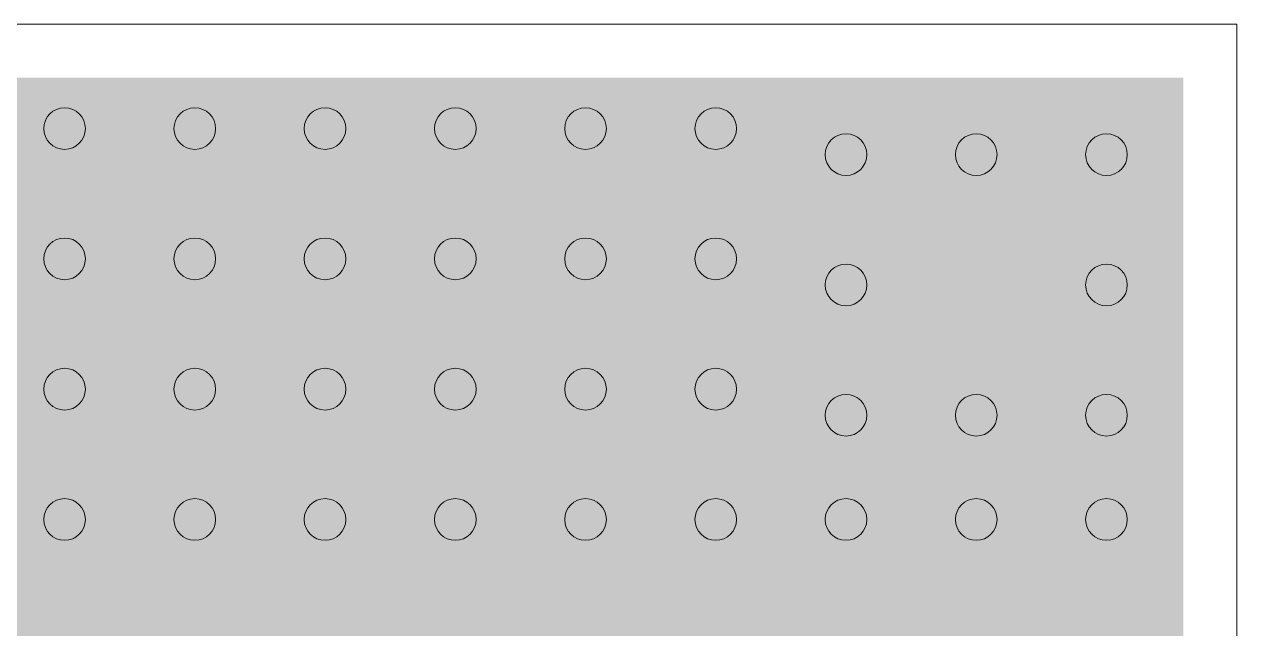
# Model space of a CAD drawing. Header units: millimetres. Extents: x 0 to 210, y 0 to 297.
# Drawn here: x 148.32 to 171.59, y 238.63 to 250.22 of the extents above; entities that cross this region are included whole.
import ezdxf

# ---------------------------------------------------------------- set-up
doc = ezdxf.new("R2010")
doc.units = ezdxf.units.MM
for name, pattern in [('K5LT32768', [0]), ('K5LT32801', [0]), ('K5LT32804', [0])]:
    doc.linetypes.add(name, pattern=pattern)

# ---------------------------------------------------------------- blocks, each defined once
blk = doc.blocks.new('U1')
for points in [[(164.109, 248.563), (164.189, 248.595), (168.998, 248.595), (169.066, 248.563)], [(164.189, 248.595), (164.284, 248.633), (168.889, 248.633), (168.998, 248.595)], [(164.284, 248.633), (164.37, 248.656), (168.82, 248.656), (168.889, 248.633)], [(164.37, 248.656), (164.466, 248.683), (168.703, 248.683), (168.82, 248.656)], [(164.466, 248.683), (164.56, 248.698), (168.636, 248.698), (168.703, 248.683)], [(164.56, 248.698), (164.652, 248.713), (168.507, 248.713), (168.636, 248.698)], [(164.652, 248.713), (164.778, 248.72), (168.449, 248.72), (168.507, 248.713)], [(164.778, 248.72), (164.84, 248.723), (168.34, 248.723), (168.449, 248.72)], [(163.705, 248.302), (163.786, 248.37), (169.391, 248.37), (169.479, 248.302)], [(163.786, 248.37), (163.855, 248.417), (169.33, 248.417), (169.391, 248.37)], [(163.855, 248.417), (163.942, 248.475), (169.234, 248.475), (169.33, 248.417)], [(163.942, 248.475), (164.017, 248.515), (169.169, 248.515), (169.234, 248.475)], [(164.017, 248.515), (164.109, 248.563), (169.066, 248.563), (169.169, 248.515)], [(163.447, 248.028), (163.512, 248.112), (169.666, 248.112), (169.737, 248.028)], [(163.512, 248.112), (163.569, 248.172), (169.616, 248.172), (169.666, 248.112)], [(163.569, 248.172), (163.642, 248.248), (169.535, 248.248), (169.616, 248.172)], [(163.642, 248.248), (163.705, 248.302), (169.479, 248.302), (169.535, 248.248)], [(163.341, 247.871), (163.397, 247.963), (169.781, 247.963), (169.842, 247.871)], [(163.397, 247.963), (163.447, 248.028), (169.737, 248.028), (169.781, 247.963)], [(163.219, 247.631), (163.253, 247.704), (169.93, 247.704), (169.959, 247.631)], [(163.253, 247.704), (163.299, 247.802), (169.879, 247.802), (169.93, 247.704)], [(163.299, 247.802), (163.341, 247.871), (169.842, 247.871), (169.879, 247.802)], [(163.133, 247.348), (163.157, 247.453), (170.021, 247.453), (170.05, 247.348)], [(163.157, 247.453), (163.184, 247.529), (170, 247.529), (170.021, 247.453)], [(163.184, 247.529), (163.219, 247.631), (169.959, 247.631), (170, 247.529)], [(163.103, 247.161), (163.115, 247.269), (170.063, 247.269), (170.08, 247.161)], [(163.115, 247.269), (163.133, 247.348), (170.05, 247.348), (170.063, 247.269)], [(163.09, 246.973), (163.094, 247.082), (170.084, 247.082), (170.09, 246.973)], [(163.09, 243.473), (163.09, 246.973), (170.09, 246.973), (170.09, 243.473)], [(163.094, 247.082), (163.103, 247.161), (170.08, 247.161), (170.084, 247.082)], [(163.096, 243.365), (163.09, 243.473), (170.09, 243.473), (170.087, 243.365)], [(163.1, 243.285), (163.096, 243.365), (170.087, 243.365), (170.078, 243.285)], [(163.118, 243.178), (163.1, 243.285), (170.078, 243.285), (170.065, 243.178)], [(163.131, 243.099), (163.118, 243.178), (170.065, 243.178), (170.047, 243.099)], [(163.16, 242.994), (163.131, 243.099), (170.047, 243.099), (170.023, 242.994)], [(163.181, 242.917), (163.16, 242.994), (170.023, 242.994), (169.997, 242.917)], [(163.221, 242.815), (163.181, 242.917), (169.997, 242.917), (169.962, 242.815)], [(163.25, 242.742), (163.221, 242.815), (169.962, 242.815), (169.927, 242.742)], [(163.302, 242.645), (163.25, 242.742), (169.927, 242.742), (169.882, 242.645)], [(163.338, 242.575), (163.302, 242.645), (169.882, 242.645), (169.839, 242.575)], [(163.4, 242.484), (163.338, 242.575), (169.839, 242.575), (169.784, 242.484)], [(163.444, 242.419), (163.4, 242.484), (169.784, 242.484), (169.734, 242.419)], [(163.515, 242.334), (163.444, 242.419), (169.734, 242.419), (169.669, 242.334)], [(163.565, 242.275), (163.515, 242.334), (169.669, 242.334), (169.612, 242.275)], [(163.645, 242.198), (163.565, 242.275), (169.612, 242.275), (169.539, 242.198)], [(163.701, 242.145), (163.645, 242.198), (169.539, 242.198), (169.475, 242.145)], [(163.79, 242.077), (163.701, 242.145), (169.475, 242.145), (169.395, 242.077)], [(163.851, 242.03), (163.79, 242.077), (169.395, 242.077), (169.325, 242.03)], [(163.947, 241.971), (163.851, 242.03), (169.325, 242.03), (169.238, 241.971)], [(164.012, 241.932), (163.947, 241.971), (169.238, 241.971), (169.163, 241.932)], [(164.115, 241.883), (164.012, 241.932), (169.163, 241.932), (169.072, 241.883)], [(164.183, 241.852), (164.115, 241.883), (169.072, 241.883), (168.991, 241.852)], [(164.292, 241.814), (164.183, 241.852), (168.991, 241.852), (168.896, 241.814)], [(164.361, 241.79), (164.292, 241.814), (168.896, 241.814), (168.81, 241.79)], [(164.477, 241.764), (164.361, 241.79), (168.81, 241.79), (168.715, 241.764)], [(164.545, 241.748), (164.477, 241.764), (168.715, 241.764), (168.621, 241.748)], [(164.674, 241.733), (164.545, 241.748), (168.621, 241.748), (168.529, 241.733)], [(164.732, 241.727), (164.674, 241.733), (168.529, 241.733), (168.403, 241.727)], [(164.84, 241.723), (164.732, 241.727), (168.403, 241.727), (168.34, 241.723)]]:
    blk.add_hatch(color=7).paths.add_polyline_path(points)
blk = doc.blocks.new('U13')
at = {"color": 7, "linetype": 'K5LT32768', "lineweight": 18}
blk.add_circle((169.09, 242.723), 0.4, dxfattribs=at)
blk = doc.blocks.new('U14')
at = {"color": 7, "linetype": 'K5LT32768', "lineweight": 18}
blk.add_circle((169.09, 245.223), 0.4, dxfattribs=at)
blk = doc.blocks.new('U15')
at = {"color": 7, "linetype": 'K5LT32768', "lineweight": 18}
blk.add_circle((169.09, 247.723), 0.4, dxfattribs=at)
blk = doc.blocks.new('U16')
at = {"color": 7, "linetype": 'K5LT32768', "lineweight": 18}
blk.add_circle((166.59, 247.723), 0.4, dxfattribs=at)
blk = doc.blocks.new('U17')
at = {"color": 7, "linetype": 'K5LT32768', "lineweight": 18}
blk.add_circle((164.09, 247.723), 0.4, dxfattribs=at)
blk = doc.blocks.new('U18')
at = {"color": 7, "linetype": 'K5LT32768', "lineweight": 18}
blk.add_circle((164.09, 245.223), 0.4, dxfattribs=at)
blk = doc.blocks.new('U19')
at = {"color": 7, "linetype": 'K5LT32768', "lineweight": 18}
blk.add_circle((164.09, 242.723), 0.4, dxfattribs=at)
blk = doc.blocks.new('U20')
at = {"color": 7, "linetype": 'K5LT32768', "lineweight": 18}
blk.add_circle((166.59, 242.723), 0.4, dxfattribs=at)
blk = doc.blocks.new('U99')
at = {"color": 7, "linetype": 'K5LT32768', "lineweight": 18}
blk.add_circle((149.09, 240.723), 0.4, dxfattribs=at)
blk = doc.blocks.new('U100')
at = {"color": 7, "linetype": 'K5LT32768', "lineweight": 18}
blk.add_circle((151.59, 240.723), 0.4, dxfattribs=at)
blk = doc.blocks.new('U130')
at = {"color": 7, "linetype": 'K5LT32768', "lineweight": 18}
blk.add_circle((149.09, 243.223), 0.4, dxfattribs=at)
blk = doc.blocks.new('U131')
at = {"color": 7, "linetype": 'K5LT32768', "lineweight": 18}
blk.add_circle((151.59, 243.223), 0.4, dxfattribs=at)
blk = doc.blocks.new('U161')
at = {"color": 7, "linetype": 'K5LT32768', "lineweight": 18}
blk.add_circle((149.09, 245.723), 0.4, dxfattribs=at)
blk = doc.blocks.new('U162')
at = {"color": 7, "linetype": 'K5LT32768', "lineweight": 18}
blk.add_circle((151.59, 245.723), 0.4, dxfattribs=at)
blk = doc.blocks.new('U349')
at = {"color": 7, "linetype": 'K5LT32768', "lineweight": 18}
blk.add_circle((154.09, 240.723), 0.4, dxfattribs=at)
blk = doc.blocks.new('U350')
at = {"color": 7, "linetype": 'K5LT32768', "lineweight": 18}
blk.add_circle((154.09, 243.223), 0.4, dxfattribs=at)
blk = doc.blocks.new('U351')
at = {"color": 7, "linetype": 'K5LT32768', "lineweight": 18}
blk.add_circle((154.09, 245.723), 0.4, dxfattribs=at)
blk = doc.blocks.new('U352')
at = {"color": 7, "linetype": 'K5LT32768', "lineweight": 18}
blk.add_circle((156.59, 240.723), 0.4, dxfattribs=at)
blk = doc.blocks.new('U353')
at = {"color": 7, "linetype": 'K5LT32768', "lineweight": 18}
blk.add_circle((156.59, 243.223), 0.4, dxfattribs=at)
blk = doc.blocks.new('U354')
at = {"color": 7, "linetype": 'K5LT32768', "lineweight": 18}
blk.add_circle((156.59, 245.723), 0.4, dxfattribs=at)
blk = doc.blocks.new('U355')
at = {"color": 7, "linetype": 'K5LT32768', "lineweight": 18}
blk.add_circle((159.09, 240.723), 0.4, dxfattribs=at)
blk = doc.blocks.new('U356')
at = {"color": 7, "linetype": 'K5LT32768', "lineweight": 18}
blk.add_circle((159.09, 243.223), 0.4, dxfattribs=at)
blk = doc.blocks.new('U357')
at = {"color": 7, "linetype": 'K5LT32768', "lineweight": 18}
blk.add_circle((159.09, 245.723), 0.4, dxfattribs=at)
blk = doc.blocks.new('U497')
at = {"color": 7, "linetype": 'K5LT32768', "lineweight": 18}
blk.add_circle((169.09, 240.723), 0.4, dxfattribs=at)
blk = doc.blocks.new('U498')
at = {"color": 7, "linetype": 'K5LT32768', "lineweight": 18}
blk.add_circle((166.59, 240.723), 0.4, dxfattribs=at)
blk = doc.blocks.new('U499')
at = {"color": 7, "linetype": 'K5LT32768', "lineweight": 18}
blk.add_circle((164.09, 240.723), 0.4, dxfattribs=at)
blk = doc.blocks.new('U500')
at = {"color": 7, "linetype": 'K5LT32768', "lineweight": 18}
blk.add_circle((161.59, 240.723), 0.4, dxfattribs=at)
blk = doc.blocks.new('U501')
at = {"color": 7, "linetype": 'K5LT32768', "lineweight": 18}
blk.add_circle((161.59, 243.223), 0.4, dxfattribs=at)
blk = doc.blocks.new('U502')
at = {"color": 7, "linetype": 'K5LT32768', "lineweight": 18}
blk.add_circle((161.59, 245.723), 0.4, dxfattribs=at)
blk = doc.blocks.new('U503')
at = {"color": 7, "linetype": 'K5LT32768', "lineweight": 18}
blk.add_circle((159.09, 248.223), 0.4, dxfattribs=at)
blk = doc.blocks.new('U504')
at = {"color": 7, "linetype": 'K5LT32768', "lineweight": 18}
blk.add_circle((161.59, 248.223), 0.4, dxfattribs=at)
blk = doc.blocks.new('U505')
at = {"color": 7, "linetype": 'K5LT32768', "lineweight": 18}
blk.add_circle((149.09, 248.223), 0.4, dxfattribs=at)
blk = doc.blocks.new('U506')
at = {"color": 7, "linetype": 'K5LT32768', "lineweight": 18}
blk.add_circle((151.59, 248.223), 0.4, dxfattribs=at)
blk = doc.blocks.new('U507')
at = {"color": 7, "linetype": 'K5LT32768', "lineweight": 18}
blk.add_circle((154.09, 248.223), 0.4, dxfattribs=at)
blk = doc.blocks.new('U508')
at = {"color": 7, "linetype": 'K5LT32768', "lineweight": 18}
blk.add_circle((156.59, 248.223), 0.4, dxfattribs=at)
blk = doc.blocks.new('U558')
at = {"true_color": 0xff00ff}
for points in [[(164.457, 248.785), (164.647, 248.815), (168.533, 248.815), (168.724, 248.785)], [(164.647, 248.815), (164.649, 248.815), (168.533, 248.815), (168.533, 248.815)], [(164.649, 248.815), (164.84, 248.825), (168.34, 248.825), (168.533, 248.815)], [(163.753, 248.472), (163.914, 248.577), (169.266, 248.577), (169.428, 248.472)], [(163.914, 248.577), (163.915, 248.577), (169.265, 248.577), (169.266, 248.577)], [(163.915, 248.577), (164.087, 248.665), (169.094, 248.665), (169.265, 248.577)], [(164.087, 248.665), (164.088, 248.665), (169.092, 248.665), (169.094, 248.665)], [(164.088, 248.665), (164.268, 248.734), (168.913, 248.734), (169.092, 248.665)], [(164.268, 248.734), (164.269, 248.735), (168.911, 248.735), (168.913, 248.734)], [(164.269, 248.735), (164.455, 248.784), (168.725, 248.784), (168.911, 248.735)], [(164.455, 248.784), (164.457, 248.785), (168.724, 248.785), (168.725, 248.784)], [(163.465, 248.213), (163.601, 248.349), (169.58, 248.349), (169.716, 248.213)], [(163.601, 248.349), (163.602, 248.35), (169.579, 248.35), (169.58, 248.349)], [(163.602, 248.35), (163.752, 248.471), (169.429, 248.471), (169.579, 248.35)], [(163.752, 248.471), (163.753, 248.472), (169.428, 248.472), (169.429, 248.471)], [(163.343, 248.062), (163.464, 248.212), (169.717, 248.212), (169.838, 248.062)], [(163.464, 248.212), (163.465, 248.213), (169.716, 248.213), (169.717, 248.212)], [(163.149, 247.727), (163.236, 247.898), (169.944, 247.898), (170.032, 247.727)], [(163.236, 247.898), (163.237, 247.899), (169.944, 247.899), (169.944, 247.898)], [(163.237, 247.899), (163.342, 248.061), (169.839, 248.061), (169.944, 247.899)], [(163.342, 248.061), (163.343, 248.062), (169.838, 248.062), (169.839, 248.061)], [(163.079, 247.546), (163.148, 247.725), (170.032, 247.725), (170.101, 247.546)], [(163.148, 247.725), (163.149, 247.727), (170.032, 247.727), (170.032, 247.725)], [(163.029, 247.358), (163.079, 247.544), (170.102, 247.544), (170.151, 247.358)], [(163.079, 247.544), (163.079, 247.546), (170.101, 247.546), (170.102, 247.544)], [(162.999, 247.167), (163.029, 247.357), (170.152, 247.357), (170.182, 247.167)], [(163.029, 247.357), (163.029, 247.358), (170.151, 247.358), (170.152, 247.357)], [(162.989, 246.973), (162.999, 247.165), (170.182, 247.165), (170.192, 246.973)], [(162.989, 243.473), (162.989, 246.973), (170.192, 246.973), (170.192, 243.473)], [(162.999, 247.165), (162.999, 247.167), (170.182, 247.167), (170.182, 247.165)], [(162.999, 243.281), (162.989, 243.473), (170.192, 243.473), (170.182, 243.281)], [(162.999, 243.28), (162.999, 243.281), (170.182, 243.281), (170.182, 243.28)], [(163.029, 243.089), (162.999, 243.28), (170.182, 243.28), (170.152, 243.089)], [(163.029, 243.088), (163.029, 243.089), (170.152, 243.089), (170.151, 243.088)], [(163.079, 242.902), (163.029, 243.088), (170.151, 243.088), (170.102, 242.902)], [(163.079, 242.901), (163.079, 242.902), (170.102, 242.902), (170.101, 242.901)], [(163.148, 242.721), (163.079, 242.901), (170.101, 242.901), (170.032, 242.721)], [(163.149, 242.72), (163.148, 242.721), (170.032, 242.721), (170.032, 242.72)], [(163.236, 242.548), (163.149, 242.72), (170.032, 242.72), (169.944, 242.548)], [(163.237, 242.547), (163.236, 242.548), (169.944, 242.548), (169.944, 242.547)], [(163.342, 242.386), (163.237, 242.547), (169.944, 242.547), (169.839, 242.386)], [(163.343, 242.384), (163.342, 242.386), (169.839, 242.386), (169.838, 242.384)], [(163.464, 242.235), (163.343, 242.384), (169.838, 242.384), (169.717, 242.235)], [(163.465, 242.234), (163.464, 242.235), (169.717, 242.235), (169.716, 242.234)], [(163.601, 242.098), (163.465, 242.234), (169.716, 242.234), (169.58, 242.098)], [(163.602, 242.097), (163.601, 242.098), (169.58, 242.098), (169.579, 242.097)], [(163.752, 241.976), (163.602, 242.097), (169.579, 242.097), (169.429, 241.976)], [(163.753, 241.975), (163.752, 241.976), (169.429, 241.976), (169.428, 241.975)], [(163.914, 241.87), (163.753, 241.975), (169.428, 241.975), (169.267, 241.87)], [(163.915, 241.869), (163.914, 241.87), (169.267, 241.87), (169.265, 241.869)], [(164.087, 241.782), (163.915, 241.869), (169.265, 241.869), (169.094, 241.782)], [(164.088, 241.781), (164.087, 241.782), (169.094, 241.782), (169.092, 241.781)], [(164.268, 241.712), (164.088, 241.781), (169.092, 241.781), (168.913, 241.712)], [(164.269, 241.712), (164.268, 241.712), (168.913, 241.712), (168.911, 241.712)], [(164.455, 241.662), (164.269, 241.712), (168.911, 241.712), (168.725, 241.662)], [(164.457, 241.662), (164.455, 241.662), (168.725, 241.662), (168.724, 241.662)], [(164.647, 241.632), (164.457, 241.662), (168.724, 241.662), (168.534, 241.632)], [(164.648, 241.632), (164.647, 241.632), (168.534, 241.632), (168.531, 241.632)], [(164.84, 241.622), (164.648, 241.632), (168.531, 241.632), (168.34, 241.622)]]:
    blk.add_hatch(color=6, dxfattribs=at).paths.add_polyline_path(points)
blk = doc.blocks.new('U600')
at = {"true_color": 0x00ffff}
for points in [[(164.109, 248.563), (164.189, 248.595), (168.998, 248.595), (169.066, 248.563)], [(164.189, 248.595), (164.284, 248.633), (168.889, 248.633), (168.998, 248.595)], [(164.284, 248.633), (164.37, 248.656), (168.82, 248.656), (168.889, 248.633)], [(164.37, 248.656), (164.466, 248.683), (168.703, 248.683), (168.82, 248.656)], [(164.466, 248.683), (164.56, 248.698), (168.636, 248.698), (168.703, 248.683)], [(164.56, 248.698), (164.652, 248.713), (168.507, 248.713), (168.636, 248.698)], [(164.652, 248.713), (164.778, 248.72), (168.449, 248.72), (168.507, 248.713)], [(164.778, 248.72), (164.84, 248.723), (168.34, 248.723), (168.449, 248.72)], [(163.705, 248.302), (163.786, 248.37), (169.391, 248.37), (169.479, 248.302)], [(163.786, 248.37), (163.855, 248.417), (169.33, 248.417), (169.391, 248.37)], [(163.855, 248.417), (163.942, 248.475), (169.234, 248.475), (169.33, 248.417)], [(163.942, 248.475), (164.017, 248.515), (169.169, 248.515), (169.234, 248.475)], [(164.017, 248.515), (164.109, 248.563), (169.066, 248.563), (169.169, 248.515)], [(163.447, 248.028), (163.512, 248.112), (169.666, 248.112), (169.737, 248.028)], [(163.512, 248.112), (163.569, 248.172), (169.616, 248.172), (169.666, 248.112)], [(163.569, 248.172), (163.642, 248.248), (169.535, 248.248), (169.616, 248.172)], [(163.642, 248.248), (163.705, 248.302), (169.479, 248.302), (169.535, 248.248)], [(163.341, 247.871), (163.397, 247.963), (169.781, 247.963), (169.842, 247.871)], [(163.397, 247.963), (163.447, 248.028), (169.737, 248.028), (169.781, 247.963)], [(163.219, 247.631), (163.253, 247.704), (169.93, 247.704), (169.959, 247.631)], [(163.253, 247.704), (163.299, 247.802), (169.879, 247.802), (169.93, 247.704)], [(163.299, 247.802), (163.341, 247.871), (169.842, 247.871), (169.879, 247.802)], [(163.133, 247.348), (163.157, 247.453), (170.021, 247.453), (170.05, 247.348)], [(163.157, 247.453), (163.184, 247.529), (170, 247.529), (170.021, 247.453)], [(163.184, 247.529), (163.219, 247.631), (169.959, 247.631), (170, 247.529)], [(163.103, 247.161), (163.115, 247.269), (170.063, 247.269), (170.08, 247.161)], [(163.115, 247.269), (163.133, 247.348), (170.05, 247.348), (170.063, 247.269)], [(163.09, 246.973), (163.094, 247.082), (170.084, 247.082), (170.09, 246.973)], [(163.09, 243.473), (163.09, 246.973), (170.09, 246.973), (170.09, 243.473)], [(163.094, 247.082), (163.103, 247.161), (170.08, 247.161), (170.084, 247.082)], [(163.096, 243.365), (163.09, 243.473), (170.09, 243.473), (170.087, 243.365)], [(163.1, 243.285), (163.096, 243.365), (170.087, 243.365), (170.078, 243.285)], [(163.118, 243.178), (163.1, 243.285), (170.078, 243.285), (170.065, 243.178)], [(163.131, 243.099), (163.118, 243.178), (170.065, 243.178), (170.047, 243.099)], [(163.16, 242.994), (163.131, 243.099), (170.047, 243.099), (170.023, 242.994)], [(163.181, 242.917), (163.16, 242.994), (170.023, 242.994), (169.997, 242.917)], [(163.221, 242.815), (163.181, 242.917), (169.997, 242.917), (169.962, 242.815)], [(163.25, 242.742), (163.221, 242.815), (169.962, 242.815), (169.927, 242.742)], [(163.302, 242.645), (163.25, 242.742), (169.927, 242.742), (169.882, 242.645)], [(163.338, 242.575), (163.302, 242.645), (169.882, 242.645), (169.839, 242.575)], [(163.4, 242.484), (163.338, 242.575), (169.839, 242.575), (169.784, 242.484)], [(163.444, 242.419), (163.4, 242.484), (169.784, 242.484), (169.734, 242.419)], [(163.515, 242.334), (163.444, 242.419), (169.734, 242.419), (169.669, 242.334)], [(163.565, 242.275), (163.515, 242.334), (169.669, 242.334), (169.612, 242.275)], [(163.645, 242.198), (163.565, 242.275), (169.612, 242.275), (169.539, 242.198)], [(163.701, 242.145), (163.645, 242.198), (169.539, 242.198), (169.475, 242.145)], [(163.79, 242.077), (163.701, 242.145), (169.475, 242.145), (169.395, 242.077)], [(163.851, 242.03), (163.79, 242.077), (169.395, 242.077), (169.325, 242.03)], [(163.947, 241.971), (163.851, 242.03), (169.325, 242.03), (169.238, 241.971)], [(164.012, 241.932), (163.947, 241.971), (169.238, 241.971), (169.163, 241.932)], [(164.115, 241.883), (164.012, 241.932), (169.163, 241.932), (169.072, 241.883)], [(164.183, 241.852), (164.115, 241.883), (169.072, 241.883), (168.991, 241.852)], [(164.292, 241.814), (164.183, 241.852), (168.991, 241.852), (168.896, 241.814)], [(164.361, 241.79), (164.292, 241.814), (168.896, 241.814), (168.81, 241.79)], [(164.477, 241.764), (164.361, 241.79), (168.81, 241.79), (168.715, 241.764)], [(164.545, 241.748), (164.477, 241.764), (168.715, 241.764), (168.621, 241.748)], [(164.674, 241.733), (164.545, 241.748), (168.621, 241.748), (168.529, 241.733)], [(164.732, 241.727), (164.674, 241.733), (168.529, 241.733), (168.403, 241.727)], [(164.84, 241.723), (164.732, 241.727), (168.403, 241.727), (168.34, 241.723)]]:
    blk.add_hatch(color=4, dxfattribs=at).paths.add_polyline_path(points)
blk = doc.blocks.new('U612')
at = {"color": 4, "linetype": 'K5LT32804', "lineweight": 18, "true_color": 0x00ffff}
blk.add_circle((169.09, 242.723), 0.4, dxfattribs=at)
blk = doc.blocks.new('U613')
at = {"color": 4, "linetype": 'K5LT32804', "lineweight": 18, "true_color": 0x00ffff}
blk.add_circle((169.09, 245.223), 0.4, dxfattribs=at)
blk = doc.blocks.new('U614')
at = {"color": 4, "linetype": 'K5LT32804', "lineweight": 18, "true_color": 0x00ffff}
blk.add_circle((169.09, 247.723), 0.4, dxfattribs=at)
blk = doc.blocks.new('U615')
at = {"color": 4, "linetype": 'K5LT32804', "lineweight": 18, "true_color": 0x00ffff}
blk.add_circle((166.59, 247.723), 0.4, dxfattribs=at)
blk = doc.blocks.new('U616')
at = {"color": 4, "linetype": 'K5LT32804', "lineweight": 18, "true_color": 0x00ffff}
blk.add_circle((164.09, 247.723), 0.4, dxfattribs=at)
blk = doc.blocks.new('U617')
at = {"color": 4, "linetype": 'K5LT32804', "lineweight": 18, "true_color": 0x00ffff}
blk.add_circle((164.09, 245.223), 0.4, dxfattribs=at)
blk = doc.blocks.new('U618')
at = {"color": 4, "linetype": 'K5LT32804', "lineweight": 18, "true_color": 0x00ffff}
blk.add_circle((164.09, 242.723), 0.4, dxfattribs=at)
blk = doc.blocks.new('U619')
at = {"color": 4, "linetype": 'K5LT32804', "lineweight": 18, "true_color": 0x00ffff}
blk.add_circle((166.59, 242.723), 0.4, dxfattribs=at)
blk = doc.blocks.new('U698')
at = {"color": 4, "linetype": 'K5LT32804', "lineweight": 18, "true_color": 0x00ffff}
blk.add_circle((149.09, 240.723), 0.4, dxfattribs=at)
blk = doc.blocks.new('U699')
at = {"color": 4, "linetype": 'K5LT32804', "lineweight": 18, "true_color": 0x00ffff}
blk.add_circle((151.59, 240.723), 0.4, dxfattribs=at)
blk = doc.blocks.new('U729')
at = {"color": 4, "linetype": 'K5LT32804', "lineweight": 18, "true_color": 0x00ffff}
blk.add_circle((149.09, 243.223), 0.4, dxfattribs=at)
blk = doc.blocks.new('U730')
at = {"color": 4, "linetype": 'K5LT32804', "lineweight": 18, "true_color": 0x00ffff}
blk.add_circle((151.59, 243.223), 0.4, dxfattribs=at)
blk = doc.blocks.new('U760')
at = {"color": 4, "linetype": 'K5LT32804', "lineweight": 18, "true_color": 0x00ffff}
blk.add_circle((149.09, 245.723), 0.4, dxfattribs=at)
blk = doc.blocks.new('U761')
at = {"color": 4, "linetype": 'K5LT32804', "lineweight": 18, "true_color": 0x00ffff}
blk.add_circle((151.59, 245.723), 0.4, dxfattribs=at)
blk = doc.blocks.new('U948')
at = {"color": 4, "linetype": 'K5LT32804', "lineweight": 18, "true_color": 0x00ffff}
blk.add_circle((154.09, 240.723), 0.4, dxfattribs=at)
blk = doc.blocks.new('U949')
at = {"color": 4, "linetype": 'K5LT32804', "lineweight": 18, "true_color": 0x00ffff}
blk.add_circle((154.09, 243.223), 0.4, dxfattribs=at)
blk = doc.blocks.new('U950')
at = {"color": 4, "linetype": 'K5LT32804', "lineweight": 18, "true_color": 0x00ffff}
blk.add_circle((154.09, 245.723), 0.4, dxfattribs=at)
blk = doc.blocks.new('U951')
at = {"color": 4, "linetype": 'K5LT32804', "lineweight": 18, "true_color": 0x00ffff}
blk.add_circle((156.59, 240.723), 0.4, dxfattribs=at)
blk = doc.blocks.new('U952')
at = {"color": 4, "linetype": 'K5LT32804', "lineweight": 18, "true_color": 0x00ffff}
blk.add_circle((156.59, 243.223), 0.4, dxfattribs=at)
blk = doc.blocks.new('U953')
at = {"color": 4, "linetype": 'K5LT32804', "lineweight": 18, "true_color": 0x00ffff}
blk.add_circle((156.59, 245.723), 0.4, dxfattribs=at)
blk = doc.blocks.new('U954')
at = {"color": 4, "linetype": 'K5LT32804', "lineweight": 18, "true_color": 0x00ffff}
blk.add_circle((159.09, 240.723), 0.4, dxfattribs=at)
blk = doc.blocks.new('U955')
at = {"color": 4, "linetype": 'K5LT32804', "lineweight": 18, "true_color": 0x00ffff}
blk.add_circle((159.09, 243.223), 0.4, dxfattribs=at)
blk = doc.blocks.new('U956')
at = {"color": 4, "linetype": 'K5LT32804', "lineweight": 18, "true_color": 0x00ffff}
blk.add_circle((159.09, 245.723), 0.4, dxfattribs=at)
blk = doc.blocks.new('U1096')
at = {"color": 4, "linetype": 'K5LT32804', "lineweight": 18, "true_color": 0x00ffff}
blk.add_circle((169.09, 240.723), 0.4, dxfattribs=at)
blk = doc.blocks.new('U1097')
at = {"color": 4, "linetype": 'K5LT32804', "lineweight": 18, "true_color": 0x00ffff}
blk.add_circle((166.59, 240.723), 0.4, dxfattribs=at)
blk = doc.blocks.new('U1098')
at = {"color": 4, "linetype": 'K5LT32804', "lineweight": 18, "true_color": 0x00ffff}
blk.add_circle((164.09, 240.723), 0.4, dxfattribs=at)
blk = doc.blocks.new('U1099')
at = {"color": 4, "linetype": 'K5LT32804', "lineweight": 18, "true_color": 0x00ffff}
blk.add_circle((161.59, 240.723), 0.4, dxfattribs=at)
blk = doc.blocks.new('U1100')
at = {"color": 4, "linetype": 'K5LT32804', "lineweight": 18, "true_color": 0x00ffff}
blk.add_circle((161.59, 243.223), 0.4, dxfattribs=at)
blk = doc.blocks.new('U1101')
at = {"color": 4, "linetype": 'K5LT32804', "lineweight": 18, "true_color": 0x00ffff}
blk.add_circle((161.59, 245.723), 0.4, dxfattribs=at)
blk = doc.blocks.new('U1102')
at = {"color": 4, "linetype": 'K5LT32804', "lineweight": 18, "true_color": 0x00ffff}
blk.add_circle((159.09, 248.223), 0.4, dxfattribs=at)
blk = doc.blocks.new('U1103')
at = {"color": 4, "linetype": 'K5LT32804', "lineweight": 18, "true_color": 0x00ffff}
blk.add_circle((161.59, 248.223), 0.4, dxfattribs=at)
blk = doc.blocks.new('U1104')
at = {"color": 4, "linetype": 'K5LT32804', "lineweight": 18, "true_color": 0x00ffff}
blk.add_circle((149.09, 248.223), 0.4, dxfattribs=at)
blk = doc.blocks.new('U1105')
at = {"color": 4, "linetype": 'K5LT32804', "lineweight": 18, "true_color": 0x00ffff}
blk.add_circle((151.59, 248.223), 0.4, dxfattribs=at)
blk = doc.blocks.new('U1106')
at = {"color": 4, "linetype": 'K5LT32804', "lineweight": 18, "true_color": 0x00ffff}
blk.add_circle((154.09, 248.223), 0.4, dxfattribs=at)
blk = doc.blocks.new('U1107')
at = {"color": 4, "linetype": 'K5LT32804', "lineweight": 18, "true_color": 0x00ffff}
blk.add_circle((156.59, 248.223), 0.4, dxfattribs=at)
blk = doc.blocks.new('U1198')
at = {"true_color": 0x0000ff}
for points in [[(164.457, 248.785), (164.647, 248.815), (168.533, 248.815), (168.724, 248.785)], [(164.647, 248.815), (164.649, 248.815), (168.533, 248.815), (168.533, 248.815)], [(164.649, 248.815), (164.84, 248.825), (168.34, 248.825), (168.533, 248.815)], [(163.753, 248.472), (163.914, 248.577), (169.266, 248.577), (169.428, 248.472)], [(163.914, 248.577), (163.915, 248.577), (169.265, 248.577), (169.266, 248.577)], [(163.915, 248.577), (164.087, 248.665), (169.094, 248.665), (169.265, 248.577)], [(164.087, 248.665), (164.088, 248.665), (169.092, 248.665), (169.094, 248.665)], [(164.088, 248.665), (164.268, 248.734), (168.913, 248.734), (169.092, 248.665)], [(164.268, 248.734), (164.269, 248.735), (168.911, 248.735), (168.913, 248.734)], [(164.269, 248.735), (164.455, 248.784), (168.725, 248.784), (168.911, 248.735)], [(164.455, 248.784), (164.457, 248.785), (168.724, 248.785), (168.725, 248.784)], [(163.465, 248.213), (163.601, 248.349), (169.58, 248.349), (169.716, 248.213)], [(163.601, 248.349), (163.602, 248.35), (169.579, 248.35), (169.58, 248.349)], [(163.602, 248.35), (163.752, 248.471), (169.429, 248.471), (169.579, 248.35)], [(163.752, 248.471), (163.753, 248.472), (169.428, 248.472), (169.429, 248.471)], [(163.343, 248.062), (163.464, 248.212), (169.717, 248.212), (169.838, 248.062)], [(163.464, 248.212), (163.465, 248.213), (169.716, 248.213), (169.717, 248.212)], [(163.149, 247.727), (163.236, 247.898), (169.944, 247.898), (170.032, 247.727)], [(163.236, 247.898), (163.237, 247.899), (169.944, 247.899), (169.944, 247.898)], [(163.237, 247.899), (163.342, 248.061), (169.839, 248.061), (169.944, 247.899)], [(163.342, 248.061), (163.343, 248.062), (169.838, 248.062), (169.839, 248.061)], [(163.079, 247.546), (163.148, 247.725), (170.032, 247.725), (170.101, 247.546)], [(163.148, 247.725), (163.149, 247.727), (170.032, 247.727), (170.032, 247.725)], [(163.029, 247.358), (163.079, 247.544), (170.102, 247.544), (170.151, 247.358)], [(163.079, 247.544), (163.079, 247.546), (170.101, 247.546), (170.102, 247.544)], [(162.999, 247.167), (163.029, 247.357), (170.152, 247.357), (170.182, 247.167)], [(163.029, 247.357), (163.029, 247.358), (170.151, 247.358), (170.152, 247.357)], [(162.989, 246.973), (162.999, 247.165), (170.182, 247.165), (170.192, 246.973)], [(162.989, 243.473), (162.989, 246.973), (170.192, 246.973), (170.192, 243.473)], [(162.999, 247.165), (162.999, 247.167), (170.182, 247.167), (170.182, 247.165)], [(162.999, 243.281), (162.989, 243.473), (170.192, 243.473), (170.182, 243.281)], [(162.999, 243.28), (162.999, 243.281), (170.182, 243.281), (170.182, 243.28)], [(163.029, 243.089), (162.999, 243.28), (170.182, 243.28), (170.152, 243.089)], [(163.029, 243.088), (163.029, 243.089), (170.152, 243.089), (170.151, 243.088)], [(163.079, 242.902), (163.029, 243.088), (170.151, 243.088), (170.102, 242.902)], [(163.079, 242.901), (163.079, 242.902), (170.102, 242.902), (170.101, 242.901)], [(163.148, 242.721), (163.079, 242.901), (170.101, 242.901), (170.032, 242.721)], [(163.149, 242.72), (163.148, 242.721), (170.032, 242.721), (170.032, 242.72)], [(163.236, 242.548), (163.149, 242.72), (170.032, 242.72), (169.944, 242.548)], [(163.237, 242.547), (163.236, 242.548), (169.944, 242.548), (169.944, 242.547)], [(163.342, 242.386), (163.237, 242.547), (169.944, 242.547), (169.839, 242.386)], [(163.343, 242.384), (163.342, 242.386), (169.839, 242.386), (169.838, 242.384)], [(163.464, 242.235), (163.343, 242.384), (169.838, 242.384), (169.717, 242.235)], [(163.465, 242.234), (163.464, 242.235), (169.717, 242.235), (169.716, 242.234)], [(163.601, 242.098), (163.465, 242.234), (169.716, 242.234), (169.58, 242.098)], [(163.602, 242.097), (163.601, 242.098), (169.58, 242.098), (169.579, 242.097)], [(163.752, 241.976), (163.602, 242.097), (169.579, 242.097), (169.429, 241.976)], [(163.753, 241.975), (163.752, 241.976), (169.429, 241.976), (169.428, 241.975)], [(163.914, 241.87), (163.753, 241.975), (169.428, 241.975), (169.267, 241.87)], [(163.915, 241.869), (163.914, 241.87), (169.267, 241.87), (169.265, 241.869)], [(164.087, 241.782), (163.915, 241.869), (169.265, 241.869), (169.094, 241.782)], [(164.088, 241.781), (164.087, 241.782), (169.094, 241.782), (169.092, 241.781)], [(164.268, 241.712), (164.088, 241.781), (169.092, 241.781), (168.913, 241.712)], [(164.269, 241.712), (164.268, 241.712), (168.913, 241.712), (168.911, 241.712)], [(164.455, 241.662), (164.269, 241.712), (168.911, 241.712), (168.725, 241.662)], [(164.457, 241.662), (164.455, 241.662), (168.725, 241.662), (168.724, 241.662)], [(164.647, 241.632), (164.457, 241.662), (168.724, 241.662), (168.534, 241.632)], [(164.648, 241.632), (164.647, 241.632), (168.534, 241.632), (168.531, 241.632)], [(164.84, 241.622), (164.648, 241.632), (168.531, 241.632), (168.34, 241.622)]]:
    blk.add_hatch(color=5, dxfattribs=at).paths.add_polyline_path(points)

msp = doc.modelspace()

# ---------------------------------------------------------------- hatches: boundary and pattern name
for points in [[(57.616, 209.249), (57.616, 249.199), (170.565, 249.199), (170.565, 209.249)], [(57.616, 249.199), (57.616, 249.199), (170.565, 249.199)]]:
    msp.add_hatch(color=7).paths.add_polyline_path(points)
at = {"true_color": 0x00ffff}
for points in [[(57.616, 239.473), (57.616, 249.199), (170.565, 249.199), (170.565, 239.473)], [(57.616, 249.199), (57.616, 249.199), (170.565, 249.199)], [(151.251, 239.473), (151.215, 239.473), (170.565, 239.473), (170.565, 239.473)], [(151.286, 239.472), (151.251, 239.473), (170.565, 239.473), (170.565, 239.472)], [(151.322, 239.47), (151.286, 239.472), (170.565, 239.472), (170.565, 239.47)], [(151.357, 239.467), (151.322, 239.47), (170.565, 239.47), (170.565, 239.467)], [(151.392, 239.464), (151.357, 239.467), (170.565, 239.467), (170.565, 239.464)], [(151.427, 239.459), (151.392, 239.464), (170.565, 239.464), (170.565, 239.459)], [(151.463, 239.454), (151.427, 239.459), (170.565, 239.459), (170.565, 239.454)], [(151.498, 239.449), (151.463, 239.454), (170.565, 239.454), (170.565, 239.449)], [(151.532, 239.442), (151.498, 239.449), (170.565, 239.449), (170.565, 239.442)], [(151.567, 239.435), (151.532, 239.442), (170.565, 239.442), (170.565, 239.435)], [(151.602, 239.427), (151.567, 239.435), (170.565, 239.435), (170.565, 239.427)], [(151.636, 239.418), (151.602, 239.427), (170.565, 239.427), (170.565, 239.418)], [(151.67, 239.408), (151.636, 239.418), (170.565, 239.418), (170.565, 239.408)], [(151.704, 239.398), (151.67, 239.408), (170.565, 239.408), (170.565, 239.398)], [(151.738, 239.387), (151.704, 239.398), (170.565, 239.398), (170.565, 239.387)], [(151.771, 239.375), (151.738, 239.387), (170.565, 239.387), (170.565, 239.375)], [(151.804, 239.363), (151.771, 239.375), (170.565, 239.375), (170.565, 239.363)], [(151.837, 239.35), (151.804, 239.363), (170.565, 239.363), (170.565, 239.35)], [(151.87, 239.336), (151.837, 239.35), (170.565, 239.35), (170.565, 239.336)], [(151.902, 239.321), (151.87, 239.336), (170.565, 239.336), (170.565, 239.321)], [(151.934, 239.306), (151.902, 239.321), (170.565, 239.321), (170.565, 239.306)], [(151.966, 239.29), (151.934, 239.306), (170.565, 239.306), (170.565, 239.29)], [(151.997, 239.273), (151.966, 239.29), (170.565, 239.29), (170.565, 239.273)], [(152.028, 239.256), (151.997, 239.273), (170.565, 239.273), (170.565, 239.256)], [(152.058, 239.238), (152.028, 239.256), (170.565, 239.256), (170.565, 239.238)], [(152.088, 239.219), (152.058, 239.238), (170.565, 239.238), (170.565, 239.219)], [(152.118, 239.199), (152.088, 239.219), (170.565, 239.219), (170.565, 239.199)], [(152.147, 239.179), (152.118, 239.199), (170.565, 239.199), (170.565, 239.179)], [(152.176, 239.159), (152.147, 239.179), (170.565, 239.179), (170.565, 239.159)], [(152.205, 239.137), (152.176, 239.159), (170.565, 239.159), (170.565, 239.137)], [(152.233, 239.116), (152.205, 239.137), (170.565, 239.137), (170.565, 239.116)], [(152.26, 239.093), (152.233, 239.116), (170.565, 239.116), (170.565, 239.093)], [(152.287, 239.07), (152.26, 239.093), (170.565, 239.093), (170.565, 239.07)], [(152.313, 239.046), (152.287, 239.07), (170.565, 239.07), (170.565, 239.046)], [(152.339, 239.022), (152.313, 239.046), (170.565, 239.046), (170.565, 239.022)], [(152.364, 238.997), (152.339, 239.022), (170.565, 239.022), (170.565, 238.997)], [(152.389, 238.972), (152.364, 238.997), (170.565, 238.997), (170.565, 238.972)], [(152.413, 238.946), (152.389, 238.972), (170.565, 238.972), (170.565, 238.946)], [(152.437, 238.92), (152.413, 238.946), (170.565, 238.946), (170.565, 238.92)], [(152.46, 238.893), (152.437, 238.92), (170.565, 238.92), (170.565, 238.893)], [(152.483, 238.865), (152.46, 238.893), (170.565, 238.893), (170.565, 238.865)], [(152.505, 238.837), (152.483, 238.865), (170.565, 238.865), (170.565, 238.837)], [(152.526, 238.809), (152.505, 238.837), (170.565, 238.837), (170.565, 238.809)], [(152.547, 238.78), (152.526, 238.809), (170.565, 238.809), (170.565, 238.78)], [(152.567, 238.751), (152.547, 238.78), (170.565, 238.78), (170.565, 238.751)], [(152.586, 238.721), (152.567, 238.751), (170.565, 238.751), (170.565, 238.721)], [(152.605, 238.691), (152.586, 238.721), (170.565, 238.721), (170.565, 238.691)], [(152.623, 238.661), (152.605, 238.691), (170.565, 238.691), (170.565, 238.661)], [(152.64, 238.63), (152.623, 238.661), (170.565, 238.661), (170.565, 238.63)], [(152.657, 238.599), (152.64, 238.63), (170.565, 238.63), (170.565, 238.599)]]:
    msp.add_hatch(color=4, dxfattribs=at).paths.add_polyline_path(points)

# ---------------------------------------------------------------- linework, layer by layer
at = {"color": 1, "linetype": 'K5LT32801', "lineweight": 18, "true_color": 0xff0000}
for points in [[(56.59, 208.224), (171.59, 208.224), (171.59, 250.224)], [(56.59, 250.224), (171.59, 250.224)]]:
    msp.add_lwpolyline(points, dxfattribs=at)

# ---------------------------------------------------------------- block references
for name in ['U558', 'U1198', 'U505', 'U1104', 'U506', 'U1105', 'U507', 'U1106', 'U508', 'U1107', 'U503', 'U1102', 'U504', 'U1103', 'U1', 'U600', 'U17', 'U616', 'U16', 'U615', 'U15', 'U614', 'U161', 'U760', 'U162', 'U761', 'U351', 'U950', 'U354', 'U953', 'U357', 'U956', 'U502', 'U1101', 'U18', 'U617', 'U14', 'U613', 'U130', 'U729', 'U131', 'U730', 'U350', 'U949', 'U353', 'U952', 'U356', 'U955', 'U501', 'U1100', 'U19', 'U618', 'U20', 'U619', 'U13', 'U612', 'U99', 'U698', 'U100', 'U699', 'U349', 'U948', 'U352', 'U951', 'U355', 'U954', 'U500', 'U1099', 'U499', 'U1098', 'U498', 'U1097', 'U497', 'U1096']:
    msp.add_blockref(name, (0, 0))

doc.saveas('drawing.dxf')
